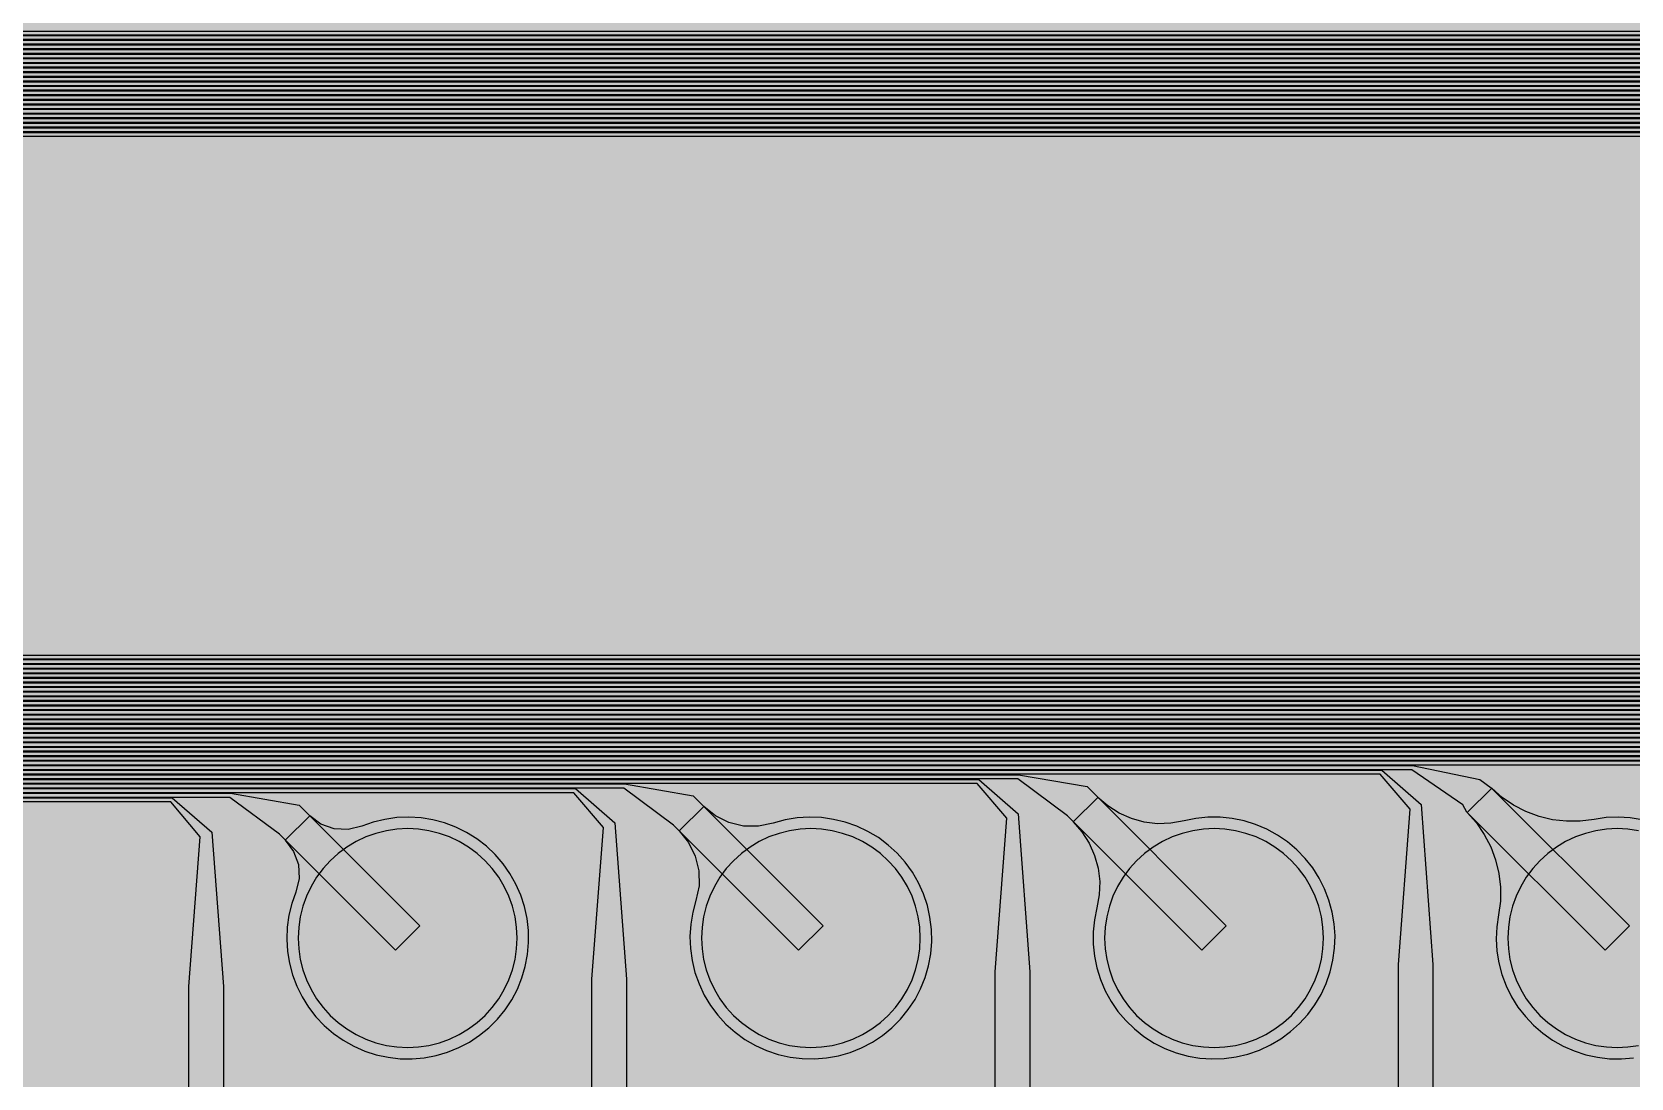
# Model space of a CAD drawing. Header units: metres. Extents: x -7231 to 10969, y -37556 to 1873.
# Drawn here: x -5395 to -4007, y -34053 to -33144 of the extents above; entities that cross this region are included whole.
import ezdxf

# ---------------------------------------------------------------- set-up
doc = ezdxf.new("R2010")
doc.units = ezdxf.units.M
for name, color, linetype in [('Metal1', 4, 'CONTINUOUS'), ('Metal2', 3, 'CONTINUOUS'), ('Polyimide', 7, 'CONTINUOUS'), ('Polyimide_Negative', 5, 'CONTINUOUS')]:
    doc.layers.add(name, color=color, linetype=linetype)

msp = doc.modelspace()

# ---------------------------------------------------------------- hatches: boundary and pattern name
at = {"layer": 'Polyimide'}
msp.add_hatch(color=7, dxfattribs=at).paths.add_polyline_path([(4065.7, -468), (4066.7, -502), (4068.5, -536), (4071.4, -570), (4075.5, -604), (4081, -638), (4088, -672), (4096.5, -706), (4106.6, -740), (4118.3, -774), (4131.6, -808), (4146.5, -842), (4162.9, -876), (4180.7, -910), (4199.8, -944), (4220.2, -978), (4241.7, -1012), (4264.2, -1046), (4287.5, -1080), (4311.5, -1114), (4336, -1148), (4360.9, -1182), (4385.9, -1216), (4410.9, -1250), (4435.7, -1284), (4460.2, -1318), (4484.2, -1352), (4507.5, -1385.9), (4530, -1419.9), (4551.5, -1453.9), (4571.9, -1487.9), (4591.1, -1521.9), (4608.9, -1555.9), (4625.3, -1589.9), (4640.1, -1623.9), (4653.4, -1657.9), (4665.1, -1691.9), (4675.2, -1725.9), (4683.7, -1759.9), (4690.7, -1793.9), (4696.2, -1827.9), (4700.3, -1861.9), (4703.2, -1895.9), (4705.1, -1929.9), (4706.1, -1963.9), (4706.4, -1997.9), (4706.5, -2031.9), (4706.5, -4793), (4710, -4838.4), (4720.2, -4882.7), (4737.1, -4925), (4760.1, -4964.2), (4788.9, -4999.5), (4822.6, -5030), (4860.5, -5055.1), (4901.8, -5074.2), (4901.8, -5074.2), (4970.7, -5105.2), (5034.7, -5145.3), (5092.8, -5193.5), (5143.8, -5249.2), (5186.9, -5311.2), (5221.2, -5378.4), (5246.2, -5449.7), (5261.4, -5523.7), (5266.5, -5599), (5261.4, -5674.3), (5246.2, -5748.3), (5221.2, -5819.6), (5186.9, -5886.8), (5143.8, -5948.8), (5092.8, -6004.5), (5034.7, -6052.7), (4970.7, -6092.8), (4901.8, -6123.8), (4860.5, -6142.9), (4822.6, -6168), (4788.9, -6198.5), (4760.1, -6233.8), (4737.1, -6273), (4720.2, -6315.3), (4710, -6359.6), (4706.5, -6405), (4706.5, -9221.5), (4710, -9266.9), (4720.2, -9311.2), (4737.1, -9353.5), (4760.1, -9392.7), (4788.9, -9428), (4822.6, -9458.5), (4860.5, -9483.6), (4901.8, -9502.7), (4970.7, -9533.7), (5034.7, -9573.8), (5092.8, -9622), (5143.8, -9677.7), (5186.9, -9739.7), (5221.2, -9806.9), (5246.2, -9878.2), (5261.4, -9952.2), (5266.5, -10027.5), (5261.4, -10102.8), (5246.2, -10176.8), (5221.2, -10248.1), (5186.9, -10315.3), (5143.8, -10377.3), (5092.8, -10433), (5034.7, -10481.2), (4970.7, -10521.3), (4901.8, -10552.3), (4860.5, -10571.4), (4822.6, -10596.5), (4788.9, -10627), (4760.1, -10662.3), (4737.1, -10701.5), (4720.2, -10743.8), (4710, -10788.1), (4706.5, -10833.5), (4706.5, -13650), (4710, -13695.4), (4720.2, -13739.7), (4737.1, -13782), (4760.1, -13821.2), (4788.9, -13856.5), (4822.6, -13887), (4860.5, -13912.1), (4901.8, -13931.2), (4970.7, -13962.2), (5034.7, -14002.2), (5092.8, -14050.5), (5143.8, -14106.2), (5186.9, -14168.2), (5221.2, -14235.4), (5246.2, -14306.7), (5261.4, -14380.7), (5266.5, -14456), (5261.4, -14531.3), (5246.2, -14605.3), (5221.2, -14676.5), (5186.9, -14743.8), (5143.8, -14805.8), (5092.8, -14861.5), (5034.7, -14909.7), (4970.7, -14949.8), (4901.8, -14980.8), (4860.5, -14999.9), (4822.6, -15025), (4788.9, -15055.5), (4760.1, -15090.8), (4737.1, -15130), (4720.2, -15172.3), (4710, -15216.6), (4706.5, -15262), (4706.5, -15456), (4720.9, -15750), (4764.1, -16041.3), (4835.7, -16326.8), (4934.9, -16604), (5060.7, -16870.2), (5212.1, -17122.7), (5387.5, -17359.2), (5585.2, -17577.3), (5803.3, -17775), (6039.8, -17950.4), (6292.3, -18101.8), (6558.4, -18227.6), (6835.6, -18326.8), (7121.2, -18398.3), (7412.4, -18441.5), (7706.5, -18456), (9969, -18456), (10047.4, -18459.8), (10125.1, -18471.4), (10201.2, -18490.4), (10275.2, -18516.9), (10346.1, -18550.5), (10413.5, -18590.8), (10476.5, -18637.6), (10534.7, -18690.3), (10587.4, -18748.5), (10634.2, -18811.5), (10674.5, -18878.9), (10708.1, -18949.8), (10734.6, -19023.8), (10753.6, -19099.9), (10765.2, -19177.6), (10769, -19256), (10769, -20895.8), (10730.2, -20951.4), (10694.6, -21009.1), (10662.2, -21068.6), (10633.2, -21129.9), (10607.6, -21192.7), (10585.5, -21256.7), (10566.9, -21322), (10552, -21388.1), (10540.8, -21455), (10533.4, -21522.3), (10529.6, -21590), (10529.6, -21657.8), (10533.4, -21725.5), (10540.8, -21792.9), (10552, -21859.7), (10566.9, -21925.9), (10585.5, -21991.1), (10607.6, -22055.2), (10633.2, -22117.9), (10662.2, -22179.2), (10694.6, -22238.7), (10730.2, -22296.4), (10769, -22352), (10769, -32454.2), (10728.7, -32510.5), (10691.7, -32568.9), (10658, -32629.3), (10627.8, -32691.6), (10601.2, -32755.4), (10578.2, -32820.7), (10558.9, -32887.1), (10543.4, -32954.5), (10531.8, -33022.7), (10524, -33091.4), (10520.1, -33160.5), (10520.1, -33229.7), (10524, -33298.8), (10531.8, -33367.5), (10543.4, -33435.7), (10558.9, -33503.1), (10578.2, -33569.5), (10601.2, -33634.8), (10627.8, -33698.6), (10658, -33760.8), (10691.7, -33821.3), (10728.7, -33879.7), (10769, -33936), (10769, -36556), (10765.2, -36634.4), (10753.6, -36712.1), (10734.6, -36788.2), (10708.1, -36862.1), (10674.5, -36933.1), (10634.2, -37000.5), (10587.4, -37063.5), (10534.7, -37121.7), (10476.5, -37174.4), (10413.5, -37221.2), (10346.1, -37261.5), (10275.2, -37295.1), (10201.2, -37321.6), (10125.1, -37340.6), (10047.4, -37352.1), (9969, -37356), (-6231, -37356), (-6309.4, -37352.1), (-6387.1, -37340.6), (-6463.2, -37321.6), (-6537.2, -37295.1), (-6608.1, -37261.5), (-6675.5, -37221.2), (-6738.5, -37174.4), (-6796.7, -37121.7), (-6849.4, -37063.5), (-6896.2, -37000.5), (-6936.5, -36933.1), (-6970.1, -36862.1), (-6996.6, -36788.2), (-7015.6, -36712.1), (-7027.2, -36634.4), (-7031, -36556), (-7031, -33936), (-6990.7, -33879.8), (-6953.7, -33821.3), (-6920, -33760.9), (-6889.8, -33698.6), (-6863.2, -33634.8), (-6840.2, -33569.5), (-6820.9, -33503.1), (-6805.4, -33435.7), (-6793.7, -33367.5), (-6785.9, -33298.8), (-6782, -33229.7), (-6782, -33160.5), (-6785.9, -33091.4), (-6793.7, -33022.7), (-6805.4, -32954.5), (-6820.9, -32887.1), (-6840.2, -32820.6), (-6863.2, -32755.4), (-6889.8, -32691.5), (-6920, -32629.3), (-6953.7, -32568.9), (-6990.7, -32510.4), (-7031, -32454.2), (-7031, -22364.8), (-6990.7, -22308.6), (-6953.7, -22250.1), (-6920, -22189.7), (-6889.8, -22127.5), (-6863.2, -22063.6), (-6840.2, -21998.4), (-6820.9, -21931.9), (-6805.4, -21864.5), (-6793.7, -21796.3), (-6785.9, -21727.6), (-6782, -21658.5), (-6782, -21589.3), (-6785.9, -21520.3), (-6793.7, -21451.5), (-6805.4, -21383.3), (-6820.9, -21315.9), (-6840.2, -21249.5), (-6863.2, -21184.2), (-6889.8, -21120.4), (-6920, -21058.1), (-6953.7, -20997.7), (-6990.7, -20939.3), (-7031, -20883), (-7031, -19256), (-7027.2, -19177.6), (-7015.6, -19099.9), (-6996.6, -19023.8), (-6970.1, -18949.8), (-6936.5, -18878.9), (-6896.2, -18811.5), (-6849.4, -18748.5), (-6796.7, -18690.3), (-6738.5, -18637.6), (-6675.5, -18590.8), (-6608.1, -18550.5), (-6537.2, -18516.9), (-6463.2, -18490.4), (-6387.1, -18471.4), (-6309.4, -18459.8), (-6231, -18456), (-3968.5, -18456), (-3674.4, -18441.5), (-3383.2, -18398.3), (-3097.6, -18326.8), (-2820.4, -18227.6), (-2554.3, -18101.8), (-2301.8, -17950.4), (-2065.3, -17775), (-1847.2, -17577.3), (-1649.5, -17359.2), (-1474.1, -17122.7), (-1322.7, -16870.2), (-1196.9, -16604), (-1097.7, -16326.8), (-1026.1, -16041.3), (-982.9, -15750), (-968.5, -15456), (-968.5, -15262), (-972, -15216.6), (-982.2, -15172.3), (-999.1, -15130), (-1022.1, -15090.8), (-1050.9, -15055.5), (-1084.6, -15025), (-1122.5, -14999.9), (-1163.8, -14980.8), (-1232.7, -14949.8), (-1296.7, -14909.7), (-1354.8, -14861.5), (-1405.8, -14805.8), (-1448.9, -14743.8), (-1483.2, -14676.5), (-1508.2, -14605.3), (-1523.4, -14531.3), (-1528.5, -14456), (-1523.4, -14380.7), (-1508.2, -14306.7), (-1483.2, -14235.4), (-1448.9, -14168.2), (-1405.8, -14106.2), (-1354.8, -14050.5), (-1296.7, -14002.2), (-1232.7, -13962.2), (-1163.8, -13931.2), (-1122.5, -13912.1), (-1084.6, -13887), (-1050.9, -13856.5), (-1022.1, -13821.2), (-999.1, -13782), (-982.2, -13739.7), (-972, -13695.4), (-968.5, -13650), (-968.5, -12309.6), (-972, -12264.3), (-982.2, -12219.9), (-999.1, -12177.7), (-1022.1, -12138.5), (-1050.9, -12103.2), (-1084.6, -12072.6), (-1122.5, -12047.5), (-1163.8, -12028.5), (-1232.7, -11997.4), (-1296.7, -11957.4), (-1354.8, -11909.1), (-1405.8, -11853.5), (-1448.9, -11791.5), (-1483.2, -11724.2), (-1508.2, -11653), (-1523.4, -11579), (-1528.5, -11503.7), (-1523.4, -11428.3), (-1508.2, -11354.4), (-1483.2, -11283.1), (-1448.9, -11215.9), (-1405.8, -11153.8), (-1354.8, -11098.2), (-1296.7, -11049.9), (-1232.7, -11009.9), (-1163.8, -10978.8), (-1122.5, -10959.8), (-1084.6, -10934.7), (-1050.9, -10904.1), (-1022.1, -10868.9), (-999.1, -10829.6), (-982.2, -10787.4), (-972, -10743), (-968.5, -10697.7), (-968.5, -9357.3), (-972, -9311.9), (-982.2, -9267.6), (-999.1, -9225.4), (-1022.1, -9186.1), (-1050.9, -9150.8), (-1084.6, -9120.3), (-1122.5, -9095.2), (-1163.8, -9076.2), (-1163.8, -9076.2), (-1232.7, -9045.1), (-1296.7, -9005.1), (-1354.8, -8956.8), (-1405.8, -8901.1), (-1448.9, -8839.1), (-1483.2, -8771.9), (-1508.2, -8700.6), (-1523.4, -8626.7), (-1528.5, -8551.3), (-1523.4, -8476), (-1508.2, -8402), (-1483.2, -8330.8), (-1448.9, -8263.5), (-1405.8, -8201.5), (-1354.8, -8145.9), (-1296.7, -8097.6), (-1232.7, -8057.6), (-1163.8, -8026.5), (-1163.8, -8026.5), (-1122.5, -8007.4), (-1084.6, -7982.4), (-1050.9, -7951.8), (-1022.1, -7916.5), (-999.1, -7877.3), (-982.2, -7835), (-972, -7790.7), (-968.5, -7745.4), (-968.5, -6405), (-972, -6359.6), (-982.2, -6315.3), (-999.1, -6273), (-1022.1, -6233.8), (-1050.9, -6198.5), (-1084.6, -6168), (-1122.5, -6142.9), (-1163.8, -6123.8), (-1163.8, -6123.8), (-1232.7, -6092.8), (-1296.7, -6052.7), (-1354.8, -6004.5), (-1405.8, -5948.8), (-1448.9, -5886.8), (-1483.2, -5819.6), (-1508.2, -5748.3), (-1523.4, -5674.3), (-1528.5, -5599), (-1523.4, -5523.7), (-1508.2, -5449.7), (-1483.2, -5378.4), (-1448.9, -5311.2), (-1405.8, -5249.2), (-1354.8, -5193.5), (-1296.7, -5145.3), (-1232.7, -5105.2), (-1163.8, -5074.2), (-1163.8, -5074.2), (-1122.5, -5055.1), (-1084.6, -5030), (-1050.9, -4999.5), (-1022.1, -4964.2), (-999.1, -4925), (-982.2, -4882.7), (-972, -4838.4), (-968.5, -4793), (-968.5, -2031.9), (-968.4, -1997.9), (-968.1, -1963.9), (-967.1, -1929.9), (-965.2, -1895.9), (-962.2, -1861.9), (-958, -1827.9), (-952.4, -1793.9), (-945.3, -1759.9), (-936.6, -1725.9), (-926.4, -1691.9), (-914.4, -1657.9), (-900.9, -1623.9), (-885.7, -1589.9), (-869.1, -1555.9), (-850.9, -1521.9), (-831.4, -1487.9), (-810.6, -1453.9), (-788.7, -1419.9), (-765.8, -1385.9), (-742.1, -1352), (-717.6, -1318), (-692.7, -1284), (-667.4, -1250), (-641.9, -1216), (-616.4, -1182), (-591.1, -1148), (-566.1, -1114), (-541.7, -1080), (-517.9, -1046), (-495, -1012), (-473.1, -978), (-452.4, -944), (-432.8, -910), (-414.7, -876), (-398, -842), (-382.9, -808), (-369.3, -774), (-357.4, -740), (-347.1, -706), (-338.4, -672), (-331.3, -638), (-325.7, -604), (-321.5, -570), (-318.6, -536), (-316.7, -502), (-315.7, -468), (-315.3, -434), (-315.2, -400), (-315.2, 401), (-315.2, 451), (-315.2, 1644), (-270.2, 1644), (-270, 1637.1), (-269.4, 1630.3), (-268.2, 1623.5), (-266.7, 1616.8), (-264.7, 1610.2), (-262.3, 1603.8), (-259.4, 1597.6), (-256.2, 1591.5), (-252.6, 1585.7), (-248.6, 1580.1), (-244.2, 1574.8), (-239.5, 1569.8), (-234.5, 1565.1), (-229.2, 1560.7), (-223.6, 1556.7), (-217.8, 1553.1), (-211.7, 1549.8), (-205.4, 1547), (-199, 1544.6), (-192.4, 1542.6), (-185.7, 1541), (-179, 1539.9), (-172.1, 1539.2), (-165.2, 1539), (-158.4, 1539.2), (-151.5, 1539.9), (-144.8, 1541), (-138.1, 1542.6), (-131.5, 1544.6), (-125.1, 1547), (-118.8, 1549.8), (-112.8, 1553.1), (-106.9, 1556.7), (-101.3, 1560.7), (-96, 1565.1), (-91, 1569.8), (-86.3, 1574.8), (-81.9, 1580.1), (-77.9, 1585.7), (-74.3, 1591.5), (-71.1, 1597.6), (-68.2, 1603.8), (-65.8, 1610.2), (-63.8, 1616.8), (-62.3, 1623.5), (-61.1, 1630.3), (-60.5, 1637.1), (-60.2, 1644), (1853, 1644), (1853, 1573), (3815.2, 1573), (3815.5, 1579.5), (3816.1, 1586.1), (3817.2, 1592.5), (3818.7, 1598.9), (3820.6, 1605.1), (3822.9, 1611.3), (3825.6, 1617.2), (3828.6, 1623), (3832.1, 1628.6), (3835.9, 1633.9), (3840.1, 1638.9), (3844.5, 1643.7), (3849.3, 1648.2), (3854.4, 1652.3), (3859.7, 1656.1), (3865.2, 1659.6), (3871, 1662.7), (3877, 1665.4), (3883.1, 1667.7), (3889.4, 1669.6), (3895.7, 1671.1), (3902.2, 1672.1), (3908.7, 1672.8), (3915.2, 1673), (3921.8, 1672.8), (3928.3, 1672.1), (3934.8, 1671.1), (3941.1, 1669.6), (3947.4, 1667.7), (3953.5, 1665.4), (3959.5, 1662.7), (3965.2, 1659.6), (3970.8, 1656.1), (3976.1, 1652.3), (3981.2, 1648.2), (3986, 1643.7), (3990.4, 1638.9), (3994.6, 1633.9), (3998.4, 1628.6), (4001.9, 1623), (4004.9, 1617.2), (4007.6, 1611.3), (4009.9, 1605.1), (4011.8, 1598.9), (4013.3, 1592.5), (4014.4, 1586.1), (4015, 1579.5), (4015.2, 1573), (4065.2, 1573), (4065.2, 451), (4065.2, 401), (4065.2, -400), (4065.3, -434), (4065.7, -468)])

# ---------------------------------------------------------------- linework, layer by layer
at = {"layer": 'Metal1'}
for points in [[(1608.7, -19211.9), (1608.7, -33199.7), (1577.7, -33230.7), (-5962.2, -33230.7), (-5993.2, -33199.7), (-5993.2, -30720.3), (-5962.2, -30689.2), (-22.8, -30689.2), (11.1, -30719.1), (21.5, -30877.1), (21.5, -31671), (-8.5, -31671), (-8.5, -30877.1), (1.9, -30722.9), (-24.2, -30692.8), (-5960.8, -30692.8), (-5989.7, -30721.7), (-5989.7, -33198.3), (-5960.8, -33227.2), (1576.3, -33227.2), (1605.2, -33198.3), (1605.2, -19211.9)], [(1864.7, -19211.9), (1864.7, -36199.7), (1833.7, -36230.7), (-5962.2, -36230.7), (-5993.2, -36199.7), (-5993.2, -33720.3), (-5962.2, -33689.2), (-22.8, -33689.2), (11.1, -33719.1), (21.5, -33877.1), (21.5, -34671), (-8.5, -34671), (-8.5, -33877.1), (1.9, -33722.9), (-24.2, -33692.8), (-5960.8, -33692.8), (-5989.7, -33721.7), (-5989.7, -36198.3), (-5960.8, -36227.2), (1832.3, -36227.2), (1861.2, -36198.3), (1861.2, -19211.9)], [(1600.7, -19211.9), (1600.7, -33191.7), (1569.7, -33222.7), (-5954.2, -33222.7), (-5985.2, -33191.7), (-5985.2, -30728.3), (-5954.2, -30697.2), (-372.8, -30697.2), (-338.9, -30727.1), (-328.5, -30883.5), (-328.5, -31671), (-358.5, -31671), (-358.5, -30883.5), (-348.1, -30730.9), (-374.2, -30700.8), (-5952.8, -30700.8), (-5981.7, -30729.7), (-5981.7, -33190.3), (-5952.8, -33219.2), (1568.3, -33219.2), (1597.2, -33190.3), (1597.2, -19211.9)], [(1856.7, -19211.9), (1856.7, -36191.7), (1825.7, -36222.7), (-5954.2, -36222.7), (-5985.2, -36191.7), (-5985.2, -33728.3), (-5954.2, -33697.2), (-372.8, -33697.2), (-338.9, -33727.1), (-328.5, -33883.5), (-328.5, -34671), (-358.5, -34671), (-358.5, -33883.5), (-348.1, -33730.9), (-374.2, -33700.8), (-5952.8, -33700.8), (-5981.7, -33729.7), (-5981.7, -36190.3), (-5952.8, -36219.2), (1824.3, -36219.2), (1853.2, -36190.3), (1853.2, -19211.9)], [(1592.7, -19211.9), (1592.7, -33183.7), (1561.7, -33214.7), (-5946.2, -33214.7), (-5977.2, -33183.7), (-5977.2, -30736.3), (-5946.2, -30705.2), (-722.8, -30705.2), (-688.9, -30735.1), (-678.5, -30889.9), (-678.5, -31671), (-708.5, -31671), (-708.5, -30889.9), (-698.1, -30738.9), (-724.2, -30708.8), (-5944.8, -30708.8), (-5973.7, -30737.7), (-5973.7, -33182.3), (-5944.8, -33211.2), (1560.3, -33211.2), (1589.2, -33182.3), (1589.2, -19211.9)], [(1848.7, -19211.9), (1848.7, -36183.7), (1817.7, -36214.7), (-5946.2, -36214.7), (-5977.2, -36183.7), (-5977.2, -33736.3), (-5946.2, -33705.2), (-722.8, -33705.2), (-688.9, -33735.1), (-678.5, -33889.9), (-678.5, -34671), (-708.5, -34671), (-708.5, -33889.9), (-698.1, -33738.9), (-724.2, -33708.8), (-5944.8, -33708.8), (-5973.7, -33737.7), (-5973.7, -36182.3), (-5944.8, -36211.2), (1816.3, -36211.2), (1845.2, -36182.3), (1845.2, -19211.9)], [(1584.7, -19211.9), (1584.7, -33175.7), (1553.7, -33206.7), (-5938.2, -33206.7), (-5969.2, -33175.7), (-5969.2, -30744.3), (-5938.2, -30713.2), (-1072.8, -30713.2), (-1038.8, -30743.1), (-1028.5, -30896.3), (-1028.5, -31671), (-1058.5, -31671), (-1058.5, -30896.3), (-1048.2, -30746.9), (-1074.2, -30716.8), (-5936.8, -30716.8), (-5965.7, -30745.7), (-5965.7, -33174.3), (-5936.8, -33203.2), (1552.3, -33203.2), (1581.2, -33174.3), (1581.2, -19211.9)], [(1840.7, -19211.9), (1840.7, -36175.7), (1809.7, -36206.7), (-5938.2, -36206.7), (-5969.2, -36175.7), (-5969.2, -33744.3), (-5938.2, -33713.2), (-1072.8, -33713.2), (-1038.8, -33743.1), (-1028.5, -33896.3), (-1028.5, -34671), (-1058.5, -34671), (-1058.5, -33896.3), (-1048.2, -33746.9), (-1074.2, -33716.8), (-5936.8, -33716.8), (-5965.7, -33745.7), (-5965.7, -36174.3), (-5936.8, -36203.2), (1808.3, -36203.2), (1837.2, -36174.3), (1837.2, -19211.9)], [(1576.7, -19211.9), (1576.7, -33167.7), (1545.7, -33198.7), (-5930.2, -33198.7), (-5961.2, -33167.7), (-5961.2, -30752.3), (-5930.2, -30721.2), (-1422.8, -30721.2), (-1388.8, -30751.1), (-1378.5, -30902.7), (-1378.5, -31671), (-1408.5, -31671), (-1408.5, -30902.7), (-1398.2, -30754.9), (-1424.2, -30724.8), (-5928.8, -30724.8), (-5957.7, -30753.7), (-5957.7, -33166.3), (-5928.8, -33195.2), (1544.3, -33195.2), (1573.2, -33166.3), (1573.2, -19211.9)], [(1832.7, -19211.9), (1832.7, -36167.7), (1801.7, -36198.7), (-5930.2, -36198.7), (-5961.2, -36167.7), (-5961.2, -33752.3), (-5930.2, -33721.2), (-1422.8, -33721.2), (-1388.8, -33751.1), (-1378.5, -33902.7), (-1378.5, -34671), (-1408.5, -34671), (-1408.5, -33902.7), (-1398.2, -33754.9), (-1424.2, -33724.8), (-5928.8, -33724.8), (-5957.7, -33753.7), (-5957.7, -36166.3), (-5928.8, -36195.2), (1800.3, -36195.2), (1829.2, -36166.3), (1829.2, -19211.9)], [(1568.7, -19211.9), (1568.7, -33159.7), (1537.7, -33190.7), (-5922.2, -33190.7), (-5953.2, -33159.7), (-5953.2, -30760.3), (-5922.2, -30729.2), (-1772.8, -30729.2), (-1738.8, -30759.1), (-1728.5, -30909.1), (-1728.5, -31671), (-1758.5, -31671), (-1758.5, -30909.1), (-1748.2, -30762.9), (-1774.2, -30732.8), (-5920.8, -30732.8), (-5949.7, -30761.7), (-5949.7, -33158.3), (-5920.8, -33187.2), (1536.3, -33187.2), (1565.2, -33158.3), (1565.2, -19211.9)], [(1824.7, -19211.9), (1824.7, -36159.7), (1793.7, -36190.7), (-5922.2, -36190.7), (-5953.2, -36159.7), (-5953.2, -33760.3), (-5922.2, -33729.2), (-1772.8, -33729.2), (-1738.8, -33759.1), (-1728.5, -33909.1), (-1728.5, -34671), (-1758.5, -34671), (-1758.5, -33909.1), (-1748.2, -33762.9), (-1774.2, -33732.8), (-5920.8, -33732.8), (-5949.7, -33761.7), (-5949.7, -36158.3), (-5920.8, -36187.2), (1792.3, -36187.2), (1821.2, -36158.3), (1821.2, -19211.9)], [(1560.7, -19211.9), (1560.7, -33151.7), (1529.7, -33182.7), (-5914.2, -33182.7), (-5945.2, -33151.7), (-5945.2, -30768.3), (-5914.2, -30737.2), (-2122.8, -30737.2), (-2088.8, -30767), (-2078.5, -30915.5), (-2078.5, -31671), (-2108.5, -31671), (-2108.5, -30915.5), (-2098.2, -30771), (-2124.2, -30740.8), (-5912.8, -30740.8), (-5941.7, -30769.7), (-5941.7, -33150.3), (-5912.8, -33179.2), (1528.3, -33179.2), (1557.2, -33150.3), (1557.2, -19211.9)], [(1816.7, -19211.9), (1816.7, -36151.7), (1785.7, -36182.7), (-5914.2, -36182.7), (-5945.2, -36151.7), (-5945.2, -33768.3), (-5914.2, -33737.2), (-2122.8, -33737.2), (-2088.8, -33767), (-2078.5, -33915.5), (-2078.5, -34671), (-2108.5, -34671), (-2108.5, -33915.5), (-2098.2, -33771), (-2124.2, -33740.8), (-5912.8, -33740.8), (-5941.7, -33769.7), (-5941.7, -36150.3), (-5912.8, -36179.2), (1784.3, -36179.2), (1813.2, -36150.3), (1813.2, -19211.9)], [(1552.7, -19211.9), (1552.7, -33143.7), (1521.7, -33174.7), (-5906.2, -33174.7), (-5937.2, -33143.7), (-5937.2, -30776.3), (-5906.2, -30745.2), (-2472.8, -30745.2), (-2438.7, -30775), (-2428.5, -30921.9), (-2428.5, -31671), (-2458.5, -31671), (-2458.5, -30921.9), (-2448.3, -30779), (-2474.2, -30748.8), (-5904.8, -30748.8), (-5933.7, -30777.7), (-5933.7, -33142.3), (-5904.8, -33171.2), (1520.3, -33171.2), (1549.2, -33142.3), (1549.2, -19211.9)], [(1808.7, -19211.9), (1808.7, -36143.7), (1777.7, -36174.7), (-5906.2, -36174.7), (-5937.2, -36143.7), (-5937.2, -33776.3), (-5906.2, -33745.2), (-2472.8, -33745.2), (-2438.7, -33775), (-2428.5, -33921.9), (-2428.5, -34671), (-2458.5, -34671), (-2458.5, -33921.9), (-2448.3, -33779), (-2474.2, -33748.8), (-5904.8, -33748.8), (-5933.7, -33777.7), (-5933.7, -36142.3), (-5904.8, -36171.2), (1776.3, -36171.2), (1805.2, -36142.3), (1805.2, -19211.9)], [(1544.7, -19211.9), (1544.7, -33135.7), (1513.7, -33166.7), (-5898.2, -33166.7), (-5929.2, -33135.7), (-5929.2, -30784.3), (-5898.2, -30753.2), (-2822.8, -30753.2), (-2788.7, -30783), (-2778.5, -30928.3), (-2778.5, -31671), (-2808.5, -31671), (-2808.5, -30928.3), (-2798.3, -30787), (-2824.2, -30756.8), (-5896.8, -30756.8), (-5925.7, -30785.7), (-5925.7, -33134.3), (-5896.8, -33163.2), (1512.3, -33163.2), (1541.2, -33134.3), (1541.2, -19211.9)], [(1800.7, -19211.9), (1800.7, -36135.7), (1769.7, -36166.7), (-5898.2, -36166.7), (-5929.2, -36135.7), (-5929.2, -33784.3), (-5898.2, -33753.2), (-2822.8, -33753.2), (-2788.7, -33783), (-2778.5, -33928.3), (-2778.5, -34671), (-2808.5, -34671), (-2808.5, -33928.3), (-2798.3, -33787), (-2824.2, -33756.8), (-5896.8, -33756.8), (-5925.7, -33785.7), (-5925.7, -36134.3), (-5896.8, -36163.2), (1768.3, -36163.2), (1797.2, -36134.3), (1797.2, -19211.9)], [(1536.7, -19211.9), (1536.7, -33127.7), (1505.7, -33158.7), (-5890.2, -33158.7), (-5921.2, -33127.7), (-5921.2, -30792.3), (-5890.2, -30761.2), (-3172.8, -30761.2), (-3138.7, -30791), (-3128.5, -30934.7), (-3128.5, -31671), (-3158.5, -31671), (-3158.5, -30934.7), (-3148.3, -30795), (-3174.2, -30764.8), (-5888.8, -30764.8), (-5917.7, -30793.7), (-5917.7, -33126.3), (-5888.8, -33155.2), (1504.3, -33155.2), (1533.2, -33126.3), (1533.2, -19211.9)], [(1792.7, -19211.9), (1792.7, -36127.7), (1761.7, -36158.7), (-5890.2, -36158.7), (-5921.2, -36127.7), (-5921.2, -33792.3), (-5890.2, -33761.2), (-3172.8, -33761.2), (-3138.7, -33791), (-3128.5, -33934.7), (-3128.5, -34671), (-3158.5, -34671), (-3158.5, -33934.7), (-3148.3, -33795), (-3174.2, -33764.8), (-5888.8, -33764.8), (-5917.7, -33793.7), (-5917.7, -36126.3), (-5888.8, -36155.2), (1760.3, -36155.2), (1789.2, -36126.3), (1789.2, -19211.9)], [(1528.7, -19211.9), (1528.7, -33119.7), (1497.7, -33150.7), (-5882.2, -33150.7), (-5913.2, -33119.7), (-5913.2, -30800.3), (-5882.2, -30769.2), (-3522.8, -30769.2), (-3488.7, -30799), (-3478.5, -30941.1), (-3478.5, -31671), (-3508.5, -31671), (-3508.5, -30941.1), (-3498.3, -30803), (-3524.2, -30772.8), (-5880.8, -30772.8), (-5909.7, -30801.7), (-5909.7, -33118.3), (-5880.8, -33147.2), (1496.3, -33147.2), (1525.2, -33118.3), (1525.2, -19211.9)], [(1784.7, -19211.9), (1784.7, -36119.7), (1753.7, -36150.7), (-5882.2, -36150.7), (-5913.2, -36119.7), (-5913.2, -33800.3), (-5882.2, -33769.2), (-3522.8, -33769.2), (-3488.7, -33799), (-3478.5, -33941.1), (-3478.5, -34671), (-3508.5, -34671), (-3508.5, -33941.1), (-3498.3, -33803), (-3524.2, -33772.8), (-5880.8, -33772.8), (-5909.7, -33801.7), (-5909.7, -36118.3), (-5880.8, -36147.2), (1752.3, -36147.2), (1781.2, -36118.3), (1781.2, -19211.9)], [(1776.7, -19211.9), (1776.7, -36111.7), (1745.7, -36142.7), (-5874.2, -36142.7), (-5905.2, -36111.7), (-5905.2, -33808.3), (-5874.2, -33777.2), (-3872.8, -33777.2), (-3838.6, -33807), (-3828.5, -33947.5), (-3828.5, -34671), (-3858.5, -34671), (-3858.5, -33947.5), (-3848.4, -33811), (-3874.2, -33780.8), (-5872.8, -33780.8), (-5901.7, -33809.7), (-5901.7, -36110.3), (-5872.8, -36139.2), (1744.3, -36139.2), (1773.2, -36110.3), (1773.2, -19211.9)], [(1768.7, -19211.9), (1768.7, -36103.7), (1737.7, -36134.7), (-5866.2, -36134.7), (-5897.2, -36103.7), (-5897.2, -33816.3), (-5866.2, -33785.2), (-4222.8, -33785.2), (-4188.6, -33815), (-4178.5, -33953.9), (-4178.5, -34671), (-4208.5, -34671), (-4208.5, -33953.9), (-4198.4, -33819), (-4224.2, -33788.8), (-5864.8, -33788.8), (-5893.7, -33817.7), (-5893.7, -36102.3), (-5864.8, -36131.2), (1736.3, -36131.2), (1765.2, -36102.3), (1765.2, -19211.9)], [(1760.7, -19211.9), (1760.7, -36095.7), (1729.7, -36126.7), (-5858.2, -36126.7), (-5889.2, -36095.7), (-5889.2, -33824.3), (-5858.2, -33793.2), (-4572.8, -33793.2), (-4538.6, -33823), (-4528.5, -33960.3), (-4528.5, -34671), (-4558.5, -34671), (-4558.5, -33960.3), (-4548.4, -33827), (-4574.2, -33796.8), (-5856.8, -33796.8), (-5885.7, -33825.7), (-5885.7, -36094.3), (-5856.8, -36123.2), (1728.3, -36123.2), (1757.2, -36094.3), (1757.2, -19211.9)], [(1752.7, -19211.9), (1752.7, -36087.7), (1721.7, -36118.7), (-5850.2, -36118.7), (-5881.2, -36087.7), (-5881.2, -33832.3), (-5850.2, -33801.2), (-4922.8, -33801.2), (-4888.6, -33831), (-4878.5, -33966.7), (-4878.5, -34671), (-4908.5, -34671), (-4908.5, -33966.7), (-4898.4, -33835), (-4924.2, -33804.8), (-5848.8, -33804.8), (-5877.7, -33833.7), (-5877.7, -36086.3), (-5848.8, -36115.2), (1720.3, -36115.2), (1749.2, -36086.3), (1749.2, -19211.9)], [(1744.7, -19211.9), (1744.7, -36079.7), (1713.7, -36110.7), (-5842.2, -36110.7), (-5873.2, -36079.7), (-5873.2, -33840.3), (-5842.2, -33809.2), (-5272.8, -33809.2), (-5238.5, -33838.9), (-5228.5, -33973.1), (-5228.5, -34671), (-5258.5, -34671), (-5258.5, -33973.1), (-5248.5, -33843.1), (-5274.2, -33812.8), (-5840.8, -33812.8), (-5869.7, -33841.7), (-5869.7, -36078.3), (-5840.8, -36107.2), (1712.3, -36107.2), (1741.2, -36078.3), (1741.2, -19211.9)]]:
    msp.add_lwpolyline(points, dxfattribs=at)
at = {"layer": 'Metal2'}
for points in [[(1612.7, -19211.9), (1612.7, -33203.7), (1581.7, -33234.7), (-5966.2, -33234.7), (-5997.2, -33203.7), (-5997.2, -30716.3), (-5966.2, -30685.2), (10.8, -30685.2), (60.3, -30707.9), (109.5, -30776.6), (194.5, -30923.5), (168.5, -30938.5), (83.5, -30791.6), (50.3, -30718), (9.8, -30688.8), (-5964.8, -30688.8), (-5993.7, -30717.7), (-5993.7, -33202.3), (-5964.8, -33231.2), (1580.3, -33231.2), (1609.2, -33202.3), (1609.2, -19211.9)], [(1868.7, -19211.9), (1868.7, -36203.7), (1837.7, -36234.7), (-5966.2, -36234.7), (-5997.2, -36203.7), (-5997.2, -33716.3), (-5966.2, -33685.2), (10.8, -33685.2), (60.3, -33707.9), (109.5, -33776.6), (194.5, -33923.5), (168.5, -33938.5), (83.5, -33791.6), (50.3, -33718), (9.8, -33688.8), (-5964.8, -33688.8), (-5993.7, -33717.7), (-5993.7, -36202.3), (-5964.8, -36231.2), (1836.3, -36231.2), (1865.2, -36202.3), (1865.2, -19211.9)], [(1604.7, -19211.9), (1604.7, -33195.7), (1573.7, -33226.7), (-5958.2, -33226.7), (-5989.2, -33195.7), (-5989.2, -30724.3), (-5958.2, -30693.2), (-339.3, -30693.2), (-289.1, -30715.4), (-242.8, -30777.7), (-155.6, -30923.3), (-181.4, -30938.7), (-268.5, -30793.1), (-299.5, -30726.1), (-340.2, -30696.8), (-5956.8, -30696.8), (-5985.7, -30725.7), (-5985.7, -33194.3), (-5956.8, -33223.2), (1572.3, -33223.2), (1601.2, -33194.3), (1601.2, -19211.9)], [(1860.7, -19211.9), (1860.7, -36195.7), (1829.7, -36226.7), (-5958.2, -36226.7), (-5989.2, -36195.7), (-5989.2, -33724.3), (-5958.2, -33693.2), (-339.3, -33693.2), (-289.1, -33715.4), (-242.8, -33777.7), (-155.6, -33923.3), (-181.4, -33938.7), (-268.5, -33793.1), (-299.5, -33726.1), (-340.2, -33696.8), (-5956.8, -33696.8), (-5985.7, -33725.7), (-5985.7, -36194.3), (-5956.8, -36223.2), (1828.3, -36223.2), (1857.2, -36194.3), (1857.2, -19211.9)], [(1596.7, -19211.9), (1596.7, -33187.7), (1565.7, -33218.7), (-5950.2, -33218.7), (-5981.2, -33187.7), (-5981.2, -30732.3), (-5950.2, -30701.2), (-689.3, -30701.2), (-638.6, -30722.9), (-595.1, -30778.8), (-505.7, -30923.1), (-531.3, -30938.9), (-620.6, -30794.6), (-649.3, -30734.1), (-690.2, -30704.8), (-5948.8, -30704.8), (-5977.7, -30733.7), (-5977.7, -33186.3), (-5948.8, -33215.2), (1564.3, -33215.2), (1593.2, -33186.3), (1593.2, -19211.9)], [(1852.7, -19211.9), (1852.7, -36187.7), (1821.7, -36218.7), (-5950.2, -36218.7), (-5981.2, -36187.7), (-5981.2, -33732.3), (-5950.2, -33701.2), (-689.3, -33701.2), (-638.6, -33722.9), (-595.1, -33778.8), (-505.7, -33923.1), (-531.3, -33938.9), (-620.6, -33794.6), (-649.3, -33734.1), (-690.2, -33704.8), (-5948.8, -33704.8), (-5977.7, -33733.7), (-5977.7, -36186.3), (-5948.8, -36215.2), (1820.3, -36215.2), (1849.2, -36186.3), (1849.2, -19211.9)], [(1588.7, -19211.9), (1588.7, -33179.7), (1557.7, -33210.7), (-5942.2, -33210.7), (-5973.2, -33179.7), (-5973.2, -30740.3), (-5942.2, -30709.2), (-1039.3, -30709.2), (-988, -30730.3), (-947.5, -30780.1), (-855.9, -30922.9), (-881.1, -30939.1), (-972.8, -30796.3), (-999, -30742.2), (-1040.2, -30712.8), (-5940.8, -30712.8), (-5969.7, -30741.7), (-5969.7, -33178.3), (-5940.8, -33207.2), (1556.3, -33207.2), (1585.2, -33178.3), (1585.2, -19211.9)], [(1844.7, -19211.9), (1844.7, -36179.7), (1813.7, -36210.7), (-5942.2, -36210.7), (-5973.2, -36179.7), (-5973.2, -33740.3), (-5942.2, -33709.2), (-1039.3, -33709.2), (-988, -33730.3), (-947.5, -33780.1), (-855.9, -33922.9), (-881.1, -33939.1), (-972.8, -33796.3), (-999, -33742.2), (-1040.2, -33712.8), (-5940.8, -33712.8), (-5969.7, -33741.7), (-5969.7, -36178.3), (-5940.8, -36207.2), (1812.3, -36207.2), (1841.2, -36178.3), (1841.2, -19211.9)], [(1580.7, -19211.9), (1580.7, -33171.7), (1549.7, -33202.7), (-5934.2, -33202.7), (-5965.2, -33171.7), (-5965.2, -30748.3), (-5934.2, -30717.2), (-1389.3, -30717.2), (-1337.4, -30737.7), (-1300.1, -30781.4), (-1206, -30922.7), (-1231, -30939.3), (-1325.1, -30798.1), (-1348.8, -30750.3), (-1390.2, -30720.8), (-5932.8, -30720.8), (-5961.7, -30749.7), (-5961.7, -33170.3), (-5932.8, -33199.2), (1548.3, -33199.2), (1577.2, -33170.3), (1577.2, -19211.9)], [(1836.7, -19211.9), (1836.7, -36171.7), (1805.7, -36202.7), (-5934.2, -36202.7), (-5965.2, -36171.7), (-5965.2, -33748.3), (-5934.2, -33717.2), (-1389.3, -33717.2), (-1337.4, -33737.7), (-1300.1, -33781.4), (-1206, -33922.7), (-1231, -33939.3), (-1325.1, -33798.1), (-1348.8, -33750.3), (-1390.2, -33720.8), (-5932.8, -33720.8), (-5961.7, -33749.7), (-5961.7, -36170.3), (-5932.8, -36199.2), (1804.3, -36199.2), (1833.2, -36170.3), (1833.2, -19211.9)], [(1572.7, -19211.9), (1572.7, -33163.7), (1541.7, -33194.7), (-5926.2, -33194.7), (-5957.2, -33163.7), (-5957.2, -30756.3), (-5926.2, -30725.2), (-1739.3, -30725.2), (-1686.7, -30745), (-1652.8, -30782.9), (-1556.2, -30922.5), (-1580.8, -30939.5), (-1677.4, -30800), (-1698.6, -30758.4), (-1740.1, -30728.8), (-5924.8, -30728.8), (-5953.7, -30757.7), (-5953.7, -33162.3), (-5924.8, -33191.2), (1540.3, -33191.2), (1569.2, -33162.3), (1569.2, -19211.9)], [(1828.7, -19211.9), (1828.7, -36163.7), (1797.7, -36194.7), (-5926.2, -36194.7), (-5957.2, -36163.7), (-5957.2, -33756.3), (-5926.2, -33725.2), (-1739.3, -33725.2), (-1686.7, -33745), (-1652.8, -33782.9), (-1556.2, -33922.5), (-1580.8, -33939.5), (-1677.4, -33800), (-1698.6, -33758.4), (-1740.1, -33728.8), (-5924.8, -33728.8), (-5953.7, -33757.7), (-5953.7, -36162.3), (-5924.8, -36191.2), (1796.3, -36191.2), (1825.2, -36162.3), (1825.2, -19211.9)], [(1564.7, -19211.9), (1564.7, -33155.7), (1533.7, -33186.7), (-5918.2, -33186.7), (-5949.2, -33155.7), (-5949.2, -30764.3), (-5918.2, -30733.2), (-2089.3, -30733.2), (-2036, -30752.2), (-2005.5, -30784.5), (-1906.3, -30922.2), (-1930.7, -30939.8), (-2029.9, -30802.1), (-2048.3, -30766.5), (-2090.1, -30736.8), (-5916.8, -30736.8), (-5945.7, -30765.7), (-5945.7, -33154.3), (-5916.8, -33183.2), (1532.3, -33183.2), (1561.2, -33154.3), (1561.2, -19211.9)], [(1820.7, -19211.9), (1820.7, -36155.7), (1789.7, -36186.7), (-5918.2, -36186.7), (-5949.2, -36155.7), (-5949.2, -33764.3), (-5918.2, -33733.2), (-2089.3, -33733.2), (-2036, -33752.2), (-2005.5, -33784.5), (-1906.3, -33922.2), (-1930.7, -33939.8), (-2029.9, -33802.1), (-2048.3, -33766.5), (-2090.1, -33736.8), (-5916.8, -33736.8), (-5945.7, -33765.7), (-5945.7, -36154.3), (-5916.8, -36183.2), (1788.3, -36183.2), (1817.2, -36154.3), (1817.2, -19211.9)], [(1556.7, -19211.9), (1556.7, -33147.7), (1525.7, -33178.7), (-5910.2, -33178.7), (-5941.2, -33147.7), (-5941.2, -30772.3), (-5910.2, -30741.2), (-2439.3, -30741.2), (-2385.3, -30759.3), (-2358.4, -30786.3), (-2256.5, -30922), (-2280.5, -30940), (-2382.4, -30804.3), (-2398.1, -30774.7), (-2440.1, -30744.8), (-5908.8, -30744.8), (-5937.7, -30773.7), (-5937.7, -33146.3), (-5908.8, -33175.2), (1524.3, -33175.2), (1553.2, -33146.3), (1553.2, -19211.9)], [(1812.7, -19211.9), (1812.7, -36147.7), (1781.7, -36178.7), (-5910.2, -36178.7), (-5941.2, -36147.7), (-5941.2, -33772.3), (-5910.2, -33741.2), (-2439.3, -33741.2), (-2385.3, -33759.3), (-2358.4, -33786.3), (-2256.5, -33922), (-2280.5, -33940), (-2382.4, -33804.3), (-2398.1, -33774.7), (-2440.1, -33744.8), (-5908.8, -33744.8), (-5937.7, -33773.7), (-5937.7, -36146.3), (-5908.8, -36175.2), (1780.3, -36175.2), (1809.2, -36146.3), (1809.2, -19211.9)], [(1548.7, -19211.9), (1548.7, -33139.7), (1517.7, -33170.7), (-5902.2, -33170.7), (-5933.2, -33139.7), (-5933.2, -30780.3), (-5902.2, -30749.2), (-2789.3, -30749.2), (-2734.5, -30766.3), (-2711.4, -30788.2), (-2606.7, -30921.7), (-2630.3, -30940.3), (-2735.1, -30806.7), (-2747.9, -30782.9), (-2790.1, -30752.8), (-5900.8, -30752.8), (-5929.7, -30781.7), (-5929.7, -33138.3), (-5900.8, -33167.2), (1516.3, -33167.2), (1545.2, -33138.3), (1545.2, -19211.9)], [(1804.7, -19211.9), (1804.7, -36139.7), (1773.7, -36170.7), (-5902.2, -36170.7), (-5933.2, -36139.7), (-5933.2, -33780.3), (-5902.2, -33749.2), (-2789.3, -33749.2), (-2734.5, -33766.3), (-2711.4, -33788.2), (-2606.7, -33921.7), (-2630.3, -33940.3), (-2735.1, -33806.7), (-2747.9, -33782.9), (-2790.1, -33752.8), (-5900.8, -33752.8), (-5929.7, -33781.7), (-5929.7, -36138.3), (-5900.8, -36167.2), (1772.3, -36167.2), (1801.2, -36138.3), (1801.2, -19211.9)], [(1540.7, -19211.9), (1540.7, -33131.7), (1509.7, -33162.7), (-5894.2, -33162.7), (-5925.2, -33131.7), (-5925.2, -30788.3), (-5894.2, -30757.2), (-3170.2, -30757.2), (-3114.1, -30772.4), (-3077.9, -30800.4), (-2957.9, -30920.4), (-2979.1, -30941.6), (-3099.1, -30821.6), (-3124.5, -30788), (-3170.8, -30760.8), (-5892.8, -30760.8), (-5921.7, -30789.7), (-5921.7, -33130.3), (-5892.8, -33159.2), (1508.3, -33159.2), (1537.2, -33130.3), (1537.2, -19211.9)], [(1796.7, -19211.9), (1796.7, -36131.7), (1765.7, -36162.7), (-5894.2, -36162.7), (-5925.2, -36131.7), (-5925.2, -33788.3), (-5894.2, -33757.2), (-3170.2, -33757.2), (-3114.1, -33772.4), (-3077.9, -33800.4), (-2957.9, -33920.4), (-2979.1, -33941.6), (-3099.1, -33821.6), (-3124.5, -33788), (-3170.8, -33760.8), (-5892.8, -33760.8), (-5921.7, -33789.7), (-5921.7, -36130.3), (-5892.8, -36159.2), (1764.3, -36159.2), (1793.2, -36130.3), (1793.2, -19211.9)], [(1532.7, -19211.9), (1532.7, -33123.7), (1501.7, -33154.7), (-5886.2, -33154.7), (-5917.2, -33123.7), (-5917.2, -30796.3), (-5886.2, -30765.2), (-3512.2, -30765.2), (-3455.5, -30779.6), (-3427.9, -30800.4), (-3307.9, -30920.4), (-3329.1, -30941.6), (-3449.1, -30821.6), (-3467, -30796.8), (-3512.8, -30768.8), (-5884.8, -30768.8), (-5913.7, -30797.7), (-5913.7, -33122.3), (-5884.8, -33151.2), (1500.3, -33151.2), (1529.2, -33122.3), (1529.2, -19211.9)], [(1788.7, -19211.9), (1788.7, -36123.7), (1757.7, -36154.7), (-5886.2, -36154.7), (-5917.2, -36123.7), (-5917.2, -33796.3), (-5886.2, -33765.2), (-3512.2, -33765.2), (-3455.5, -33779.6), (-3427.9, -33800.4), (-3307.9, -33920.4), (-3329.1, -33941.6), (-3449.1, -33821.6), (-3467, -33796.8), (-3512.8, -33768.8), (-5884.8, -33768.8), (-5913.7, -33797.7), (-5913.7, -36122.3), (-5884.8, -36151.2), (1756.3, -36151.2), (1785.2, -36122.3), (1785.2, -19211.9)], [(1524.7, -19211.9), (1524.7, -33115.7), (1493.7, -33146.7), (-5878.2, -33146.7), (-5909.2, -33115.7), (-5909.2, -30804.3), (-5878.2, -30773.2), (-3854.2, -30773.2), (-3796.8, -30786.6), (-3777.9, -30800.4), (-3657.9, -30920.4), (-3679.1, -30941.6), (-3799.1, -30821.6), (-3809.7, -30805.9), (-3854.8, -30776.8), (-5876.8, -30776.8), (-5905.7, -30805.7), (-5905.7, -33114.3), (-5876.8, -33143.2), (1492.3, -33143.2), (1521.2, -33114.3), (1521.2, -19211.9)], [(1780.7, -19211.9), (1780.7, -36115.7), (1749.7, -36146.7), (-5878.2, -36146.7), (-5909.2, -36115.7), (-5909.2, -33804.3), (-5878.2, -33773.2), (-3854.2, -33773.2), (-3796.8, -33786.6), (-3777.9, -33800.4), (-3657.9, -33920.4), (-3679.1, -33941.6), (-3799.1, -33821.6), (-3809.7, -33805.9), (-3854.8, -33776.8), (-5876.8, -33776.8), (-5905.7, -33805.7), (-5905.7, -36114.3), (-5876.8, -36143.2), (1748.3, -36143.2), (1777.2, -36114.3), (1777.2, -19211.9)], [(1772.7, -19211.9), (1772.7, -36107.7), (1741.7, -36138.7), (-5870.2, -36138.7), (-5901.2, -36107.7), (-5901.2, -33812.3), (-5870.2, -33781.2), (-4196.2, -33781.2), (-4137.9, -33793.2), (-4127.9, -33800.4), (-4007.9, -33920.4), (-4029.1, -33941.6), (-4149.1, -33821.6), (-4152.7, -33815.3), (-4196.8, -33784.8), (-5868.8, -33784.8), (-5897.7, -33813.7), (-5897.7, -36106.3), (-5868.8, -36135.2), (1740.3, -36135.2), (1769.2, -36106.3), (1769.2, -19211.9)], [(1764.7, -19211.9), (1764.7, -36099.7), (1733.7, -36130.7), (-5862.2, -36130.7), (-5893.2, -36099.7), (-5893.2, -33820.3), (-5862.2, -33789.2), (-4538.2, -33789.2), (-4478.8, -33799.5), (-4357.9, -33920.4), (-4379.1, -33941.6), (-4495.8, -33824.9), (-4538.8, -33792.8), (-5860.8, -33792.8), (-5889.7, -33821.7), (-5889.7, -36098.3), (-5860.8, -36127.2), (1732.3, -36127.2), (1761.2, -36098.3), (1761.2, -19211.9)], [(1756.7, -19211.9), (1756.7, -36091.7), (1725.7, -36122.7), (-5854.2, -36122.7), (-5885.2, -36091.7), (-5885.2, -33828.3), (-5854.2, -33797.2), (-4880.2, -33797.2), (-4820.8, -33807.5), (-4707.9, -33920.4), (-4729.1, -33941.6), (-4837.8, -33832.9), (-4880.8, -33800.8), (-5852.8, -33800.8), (-5881.7, -33829.7), (-5881.7, -36090.3), (-5852.8, -36119.2), (1724.3, -36119.2), (1753.2, -36090.3), (1753.2, -19211.9)], [(1748.8, -19211.9), (1748.8, -36083.7), (1717.7, -36114.7), (-5846.2, -36114.7), (-5877.2, -36083.7), (-5877.2, -33836.3), (-5846.2, -33805.2), (-5222.2, -33805.2), (-5162.8, -33815.5), (-5057.9, -33920.4), (-5079.1, -33941.6), (-5179.8, -33840.9), (-5222.8, -33808.8), (-5844.8, -33808.8), (-5873.7, -33837.7), (-5873.7, -36082.3), (-5844.8, -36111.2), (1716.3, -36111.2), (1745.2, -36082.3), (1745.2, -19211.9)], [(-3996.9, -33828.3), (-4007.2, -33826.6), (-4017.7, -33826), (-4028.2, -33826.4), (-4038.6, -33827.9), (-4050.6, -33829.5), (-4062.7, -33829.6), (-4074.7, -33828.3), (-4086.4, -33825.4), (-4097.8, -33821.2), (-4108.5, -33815.6), (-4118.5, -33808.8), (-4127.5, -33800.8), (-4148.7, -33822), (-4148.7, -33822), (-4140.7, -33831), (-4133.9, -33841), (-4128.3, -33851.7), (-4124.1, -33863.1), (-4121.2, -33874.8), (-4119.9, -33886.8), (-4120, -33898.9), (-4121.6, -33910.9), (-4123.1, -33921.3), (-4123.5, -33931.8), (-4122.9, -33942.3), (-4121.2, -33952.6), (-4118.6, -33962.8), (-4114.9, -33972.6), (-4110.3, -33982), (-4104.7, -33990.9), (-4098.3, -33999.2), (-4091.1, -34006.8), (-4083.2, -34013.7), (-4074.6, -34019.7), (-4065.5, -34024.9), (-4055.9, -34029.1), (-4045.9, -34032.4), (-4035.6, -34034.6), (-4025.2, -34035.8), (-4014.7, -34035.9), (-4004.3, -34035)]]:
    msp.add_lwpolyline(points, dxfattribs=at)
for points in [[(-4490.7, -33830), (-4483.2, -33838.8), (-4477, -33848.6), (-4472.3, -33859.2), (-4469.2, -33870.4), (-4467.8, -33881.9), (-4468.2, -33893.5), (-4470.2, -33904.9), (-4472.3, -33915.3), (-4473.4, -33925.7), (-4473.4, -33936.2), (-4472.3, -33946.7), (-4470.2, -33957), (-4467.1, -33967.1), (-4463, -33976.8), (-4457.9, -33986), (-4452, -33994.7), (-4445.2, -34002.7), (-4437.6, -34010), (-4429.4, -34016.6), (-4420.5, -34022.2), (-4411.1, -34027), (-4401.3, -34030.7), (-4391.1, -34033.5), (-4380.8, -34035.3), (-4370.3, -34036), (-4359.7, -34035.6), (-4349.3, -34034.2), (-4339.1, -34031.8), (-4329.1, -34028.3), (-4319.6, -34023.9), (-4310.5, -34018.5), (-4302.1, -34012.3), (-4294.3, -34005.2), (-4287.2, -33997.4), (-4281, -33989), (-4275.6, -33979.9), (-4271.2, -33970.4), (-4267.7, -33960.4), (-4265.3, -33950.2), (-4263.9, -33939.8), (-4263.5, -33929.2), (-4264.2, -33918.7), (-4266, -33908.4), (-4268.8, -33898.2), (-4272.5, -33888.4), (-4277.3, -33879), (-4282.9, -33870.1), (-4289.5, -33861.9), (-4296.8, -33854.3), (-4304.8, -33847.5), (-4313.5, -33841.6), (-4322.7, -33836.5), (-4332.4, -33832.4), (-4342.5, -33829.3), (-4352.8, -33827.2), (-4363.3, -33826.1), (-4373.8, -33826.1), (-4384.2, -33827.2), (-4394.6, -33829.3), (-4406, -33831.3), (-4417.6, -33831.7), (-4429.1, -33830.3), (-4440.3, -33827.2), (-4450.9, -33822.5), (-4460.7, -33816.3), (-4469.5, -33808.8), (-4490.7, -33830)], [(-5174.7, -33846), (-5167.5, -33855.7), (-5163.4, -33867.2), (-5162.7, -33879.4), (-5165.7, -33891.2), (-5169.1, -33901.1), (-5171.6, -33911.2), (-5173.1, -33921.6), (-5173.5, -33932.1), (-5172.9, -33942.6), (-5171.2, -33952.9), (-5168.5, -33963), (-5164.8, -33972.8), (-5160.2, -33982.2), (-5154.6, -33991.1), (-5148.2, -33999.4), (-5141, -34007), (-5133, -34013.8), (-5124.5, -34019.8), (-5115.3, -34025), (-5105.7, -34029.2), (-5095.8, -34032.4), (-5085.5, -34034.6), (-5075.1, -34035.8), (-5064.6, -34035.9), (-5054.2, -34035), (-5043.9, -34033.1), (-5033.9, -34030.1), (-5024.2, -34026.2), (-5014.9, -34021.3), (-5006.2, -34015.5), (-4998.1, -34008.9), (-4990.6, -34001.4), (-4984, -33993.3), (-4978.2, -33984.6), (-4973.3, -33975.3), (-4969.4, -33965.6), (-4966.4, -33955.6), (-4964.5, -33945.3), (-4963.6, -33934.9), (-4963.7, -33924.4), (-4964.9, -33914), (-4967.1, -33903.7), (-4970.3, -33893.8), (-4974.5, -33884.2), (-4979.7, -33875), (-4985.7, -33866.5), (-4992.5, -33858.5), (-5000.1, -33851.3), (-5008.4, -33844.9), (-5017.3, -33839.3), (-5026.7, -33834.7), (-5036.5, -33831), (-5046.6, -33828.3), (-5056.9, -33826.6), (-5067.4, -33826), (-5077.9, -33826.4), (-5088.3, -33827.9), (-5098.4, -33830.4), (-5108.3, -33833.8), (-5120.1, -33836.8), (-5132.3, -33836.1), (-5143.8, -33832), (-5153.5, -33824.8), (-5174.7, -33846)], [(-4832.7, -33838), (-4824.6, -33848.1), (-4818.9, -33859.9), (-4815.8, -33872.6), (-4815.6, -33885.6), (-4818.3, -33898.4), (-4821.1, -33908.6), (-4822.8, -33919), (-4823.5, -33929.6), (-4823.1, -33940.2), (-4821.6, -33950.6), (-4819.1, -33960.9), (-4815.6, -33970.9), (-4811.1, -33980.5), (-4805.7, -33989.6), (-4799.3, -33998), (-4792.2, -34005.8), (-4784.3, -34012.9), (-4775.7, -34019.1), (-4766.5, -34024.4), (-4756.9, -34028.7), (-4746.8, -34032.1), (-4736.5, -34034.4), (-4726, -34035.7), (-4715.4, -34036), (-4704.9, -34035.1), (-4694.5, -34033.2), (-4684.3, -34030.3), (-4674.5, -34026.3), (-4665.1, -34021.4), (-4656.3, -34015.6), (-4648.1, -34008.9), (-4640.6, -34001.4), (-4633.9, -33993.2), (-4628.1, -33984.4), (-4623.2, -33975), (-4619.2, -33965.2), (-4616.3, -33955), (-4614.4, -33944.6), (-4613.5, -33934.1), (-4613.8, -33923.5), (-4615.1, -33913), (-4617.4, -33902.7), (-4620.8, -33892.6), (-4625.1, -33883), (-4630.4, -33873.8), (-4636.6, -33865.2), (-4643.7, -33857.3), (-4651.5, -33850.2), (-4659.9, -33843.8), (-4669, -33838.4), (-4678.6, -33833.9), (-4688.6, -33830.4), (-4698.9, -33827.9), (-4709.3, -33826.4), (-4719.9, -33826), (-4730.5, -33826.7), (-4740.9, -33828.4), (-4751.1, -33831.2), (-4763.9, -33833.9), (-4776.9, -33833.7), (-4789.6, -33830.6), (-4801.4, -33824.9), (-4811.5, -33816.8), (-4832.7, -33838)]]:
    msp.add_lwpolyline(points, close=True, dxfattribs=at)
at = {"layer": 'Polyimide_Negative'}
for points in [[(-4973.5, -33931), (-4974, -33921.7), (-4975.3, -33912.5), (-4977.6, -33903.4), (-4980.7, -33894.6), (-4984.7, -33886.2), (-4989.5, -33878.2), (-4995.1, -33870.7), (-5001.3, -33863.8), (-5008.2, -33857.6), (-5015.7, -33852), (-5023.7, -33847.2), (-5032.1, -33843.2), (-5040.9, -33840.1), (-5050, -33837.8), (-5059.2, -33836.5), (-5068.5, -33836), (-5077.8, -33836.5), (-5087, -33837.8), (-5096.1, -33840.1), (-5104.9, -33843.2), (-5113.3, -33847.2), (-5121.3, -33852), (-5128.8, -33857.6), (-5135.7, -33863.8), (-5141.9, -33870.7), (-5147.5, -33878.2), (-5152.3, -33886.2), (-5156.3, -33894.6), (-5159.4, -33903.4), (-5161.7, -33912.5), (-5163, -33921.7), (-5163.5, -33931), (-5163, -33940.3), (-5161.7, -33949.5), (-5159.4, -33958.6), (-5156.3, -33967.4), (-5152.3, -33975.8), (-5147.5, -33983.8), (-5141.9, -33991.3), (-5135.7, -33998.2), (-5128.8, -34004.4), (-5121.3, -34010), (-5113.3, -34014.8), (-5104.9, -34018.8), (-5096.1, -34021.9), (-5087, -34024.2), (-5077.8, -34025.5), (-5068.5, -34026), (-5059.2, -34025.5), (-5050, -34024.2), (-5040.9, -34021.9), (-5032.1, -34018.8), (-5023.7, -34014.8), (-5015.7, -34010), (-5008.2, -34004.4), (-5001.3, -33998.2), (-4995.1, -33991.3), (-4989.5, -33983.8), (-4984.7, -33975.8), (-4980.7, -33967.4), (-4977.6, -33958.6), (-4975.3, -33949.5), (-4974, -33940.3), (-4973.5, -33931)], [(-4623.5, -33931), (-4624, -33921.7), (-4625.3, -33912.5), (-4627.6, -33903.4), (-4630.7, -33894.6), (-4634.7, -33886.2), (-4639.5, -33878.2), (-4645.1, -33870.7), (-4651.3, -33863.8), (-4658.2, -33857.6), (-4665.7, -33852), (-4673.7, -33847.2), (-4682.1, -33843.2), (-4690.9, -33840.1), (-4700, -33837.8), (-4709.2, -33836.5), (-4718.5, -33836), (-4727.8, -33836.5), (-4737, -33837.8), (-4746.1, -33840.1), (-4754.9, -33843.2), (-4763.3, -33847.2), (-4771.3, -33852), (-4778.8, -33857.6), (-4785.7, -33863.8), (-4791.9, -33870.7), (-4797.5, -33878.2), (-4802.3, -33886.2), (-4806.3, -33894.6), (-4809.4, -33903.4), (-4811.7, -33912.5), (-4813, -33921.7), (-4813.5, -33931), (-4813, -33940.3), (-4811.7, -33949.5), (-4809.4, -33958.6), (-4806.3, -33967.4), (-4802.3, -33975.8), (-4797.5, -33983.8), (-4791.9, -33991.3), (-4785.7, -33998.2), (-4778.8, -34004.4), (-4771.3, -34010), (-4763.3, -34014.8), (-4754.9, -34018.8), (-4746.1, -34021.9), (-4737, -34024.2), (-4727.8, -34025.5), (-4718.5, -34026), (-4709.2, -34025.5), (-4700, -34024.2), (-4690.9, -34021.9), (-4682.1, -34018.8), (-4673.7, -34014.8), (-4665.7, -34010), (-4658.2, -34004.4), (-4651.3, -33998.2), (-4645.1, -33991.3), (-4639.5, -33983.8), (-4634.7, -33975.8), (-4630.7, -33967.4), (-4627.6, -33958.6), (-4625.3, -33949.5), (-4624, -33940.3), (-4623.5, -33931)], [(-4273.5, -33931), (-4274, -33921.7), (-4275.3, -33912.5), (-4277.6, -33903.4), (-4280.7, -33894.6), (-4284.7, -33886.2), (-4289.5, -33878.2), (-4295.1, -33870.7), (-4301.3, -33863.8), (-4308.2, -33857.6), (-4315.7, -33852), (-4323.7, -33847.2), (-4332.1, -33843.2), (-4340.9, -33840.1), (-4350, -33837.8), (-4359.2, -33836.5), (-4368.5, -33836), (-4377.8, -33836.5), (-4387, -33837.8), (-4396.1, -33840.1), (-4404.9, -33843.2), (-4413.3, -33847.2), (-4421.3, -33852), (-4428.8, -33857.6), (-4435.7, -33863.8), (-4441.9, -33870.7), (-4447.5, -33878.2), (-4452.3, -33886.2), (-4456.3, -33894.6), (-4459.4, -33903.4), (-4461.7, -33912.5), (-4463, -33921.7), (-4463.5, -33931), (-4463, -33940.3), (-4461.7, -33949.5), (-4459.4, -33958.6), (-4456.3, -33967.4), (-4452.3, -33975.8), (-4447.5, -33983.8), (-4441.9, -33991.3), (-4435.7, -33998.2), (-4428.8, -34004.4), (-4421.3, -34010), (-4413.3, -34014.8), (-4404.9, -34018.8), (-4396.1, -34021.9), (-4387, -34024.2), (-4377.8, -34025.5), (-4368.5, -34026), (-4359.2, -34025.5), (-4350, -34024.2), (-4340.9, -34021.9), (-4332.1, -34018.8), (-4323.7, -34014.8), (-4315.7, -34010), (-4308.2, -34004.4), (-4301.3, -33998.2), (-4295.1, -33991.3), (-4289.5, -33983.8), (-4284.7, -33975.8), (-4280.7, -33967.4), (-4277.6, -33958.6), (-4275.3, -33949.5), (-4274, -33940.3), (-4273.5, -33931)]]:
    msp.add_lwpolyline(points, close=True, dxfattribs=at)
msp.add_lwpolyline([(-4000, -33837.8), (-4009.2, -33836.5), (-4018.5, -33836), (-4027.8, -33836.5), (-4037, -33837.8), (-4046.1, -33840.1), (-4054.9, -33843.2), (-4063.3, -33847.2), (-4071.3, -33852), (-4078.8, -33857.6), (-4085.7, -33863.8), (-4091.9, -33870.7), (-4097.5, -33878.2), (-4102.3, -33886.2), (-4106.3, -33894.6), (-4109.4, -33903.4), (-4111.7, -33912.5), (-4113, -33921.7), (-4113.5, -33931), (-4113, -33940.3), (-4111.7, -33949.5), (-4109.4, -33958.6), (-4106.3, -33967.4), (-4102.3, -33975.8), (-4097.5, -33983.8), (-4091.9, -33991.3), (-4085.7, -33998.2), (-4078.8, -34004.4), (-4071.3, -34010), (-4063.3, -34014.8), (-4054.9, -34018.8), (-4046.1, -34021.9), (-4037, -34024.2), (-4027.8, -34025.5), (-4018.5, -34026), (-4009.2, -34025.5), (-4000, -34024.2)], dxfattribs=at)

doc.saveas('drawing.dxf')
